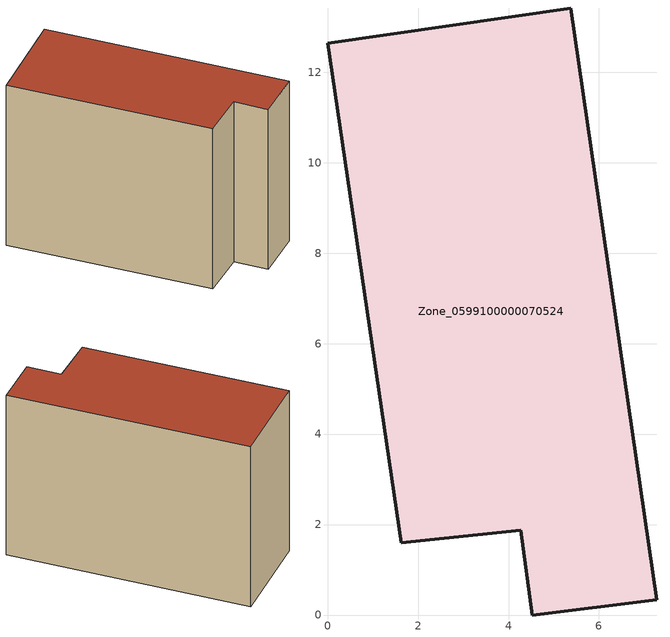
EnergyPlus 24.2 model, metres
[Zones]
Zone_0599100000070524
 floor ground (C_G): 0,12.64 5.38,13.42 7.28,0.34 4.52,0 4.27,1.87 1.63,1.59 z0
 wall outside (C_F): 5.38,13.42 0,12.64 1.63,1.59 4.27,1.87 4.52,0 7.28,0.34 5.38,13.42 z0:9.73
 roof outside (C_R): 7.28,0.34 5.38,13.42 0,12.64 1.63,1.59 4.27,1.87 4.52,0 z9.73
[BUILDING]
Pand.0599100000070524: North Axis=0; Terrain=City; Loads Convergence Tolerance Value=0.04; Temperature Convergence Tolerance Value=0.4; Solar Distribution=FullExterior; Maximum Number of Warmup Days=25; Minimum Number of Warmup Days=1
[Site:Location]
Rotterdam.The.Hague.AP_ZH_NLD Design_Conditions: Latitude=51.96; Longitude=4.45; Time Zone=1; Elevation=-4.5
[SITE:GROUNDTEMPERATURE:BUILDINGSURFACE]
18, 18, 18, 18, 18, 18, 18, 18, 18, 18, 18, 18
[MATERIAL] Thermal Absorptance=0.9; Solar Absorptance=0.7; Visible Absorptance=0.7
Name | Roughness | Thickness | Conductivity | Density | Specific Heat
G.TI.1946 | MediumSmooth | 0.15 | 1 | 540 | 1210
F.TI.1946 | Rough | 0.3 | 0.857143 | 1920 | 840
R.TI.1946 | MediumRough | 0.2 | 0.1 | 1500 | 1000
[CONSTRUCTION]
C_G: G.TI.1946
C_F: F.TI.1946
C_R: R.TI.1946
[ZONE]
Zone_0599100000070524: Type=1; Multiplier=1; Ceiling Height=Autocalculate; Volume=Autocalculate; Floor Area=autocalculate; Part of Total Floor Area=Yes
[ZONEINFILTRATION:DESIGNFLOWRATE]
Infil_Zone_0599100000070524: Zone or ZoneList or Space or SpaceList=Zone_0599100000070524; Schedule=AlwaysOn; Design Flow Rate Calculation Method=Flow/Area; Flow Rate per Floor Area=0.003; Constant Term Coefficient=1; Temperature Term Coefficient=0; Velocity Term Coefficient=0; Velocity Squared Term Coefficient=0
[HVACTEMPLATE:ZONE:IDEALLOADSAIRSYSTEM]
Zone_0599100000070524: Maximum Heating Supply Air Temperature=50; Minimum Cooling Supply Air Temperature=13; Maximum Heating Supply Air Humidity Ratio=0.0156; Minimum Cooling Supply Air Humidity Ratio=0.0077; Heating Limit=NoLimit; Cooling Limit=NoLimit; Dehumidification Control Type=ConstantSensibleHeatRatio; Cooling Sensible Heat Ratio=0.7; Dehumidification Setpoint=60; Humidification Control Type=None; Humidification Setpoint=30; Outdoor Air Method=None; Outdoor Air Flow Rate per Person=0.00944; Outdoor Air Flow Rate per Zone Floor Area=0; Outdoor Air Flow Rate per Zone=0; Demand Controlled Ventilation Type=None; Outdoor Air Economizer Type=NoEconomizer; Heat Recovery Type=None; Sensible Heat Recovery Effectiveness=0.7; Latent Heat Recovery Effectiveness=0.65
[ZONECONTROL:THERMOSTAT]
ThermostatControl_Zone_0599100000070524: Zone or ZoneList=Zone_0599100000070524; Control Type Schedule=DualSetpointControlType; Control 1=Thermostat_Zone_0599100000070524; Temperature Difference Between Cutout And Setpoint=0
[THERMOSTATSETPOINT:DUALSETPOINT]
Thermostat_Zone_0599100000070524: Heating Setpoint Temperature Schedule=HeatingSetpoint_Zone_0599100000070524; Cooling Setpoint Temperature Schedule=CoolingSetpoint_Zone_0599100000070524
[SCHEDULE:COMPACT]
HeatingSetpoint_Zone_0599100000070524: Through: 12/31, For: AllDays, Until: 24:00, 21
CoolingSetpoint_Zone_0599100000070524: Through: 12/31, For: AllDays, Until: 24:00, 24
DualSetpointControlType: Through: 12/31, For: AllDays, Until: 24:00, 4
AlwaysOn: Through: 12/31, For: AllDays, Until: 24:00, 1
